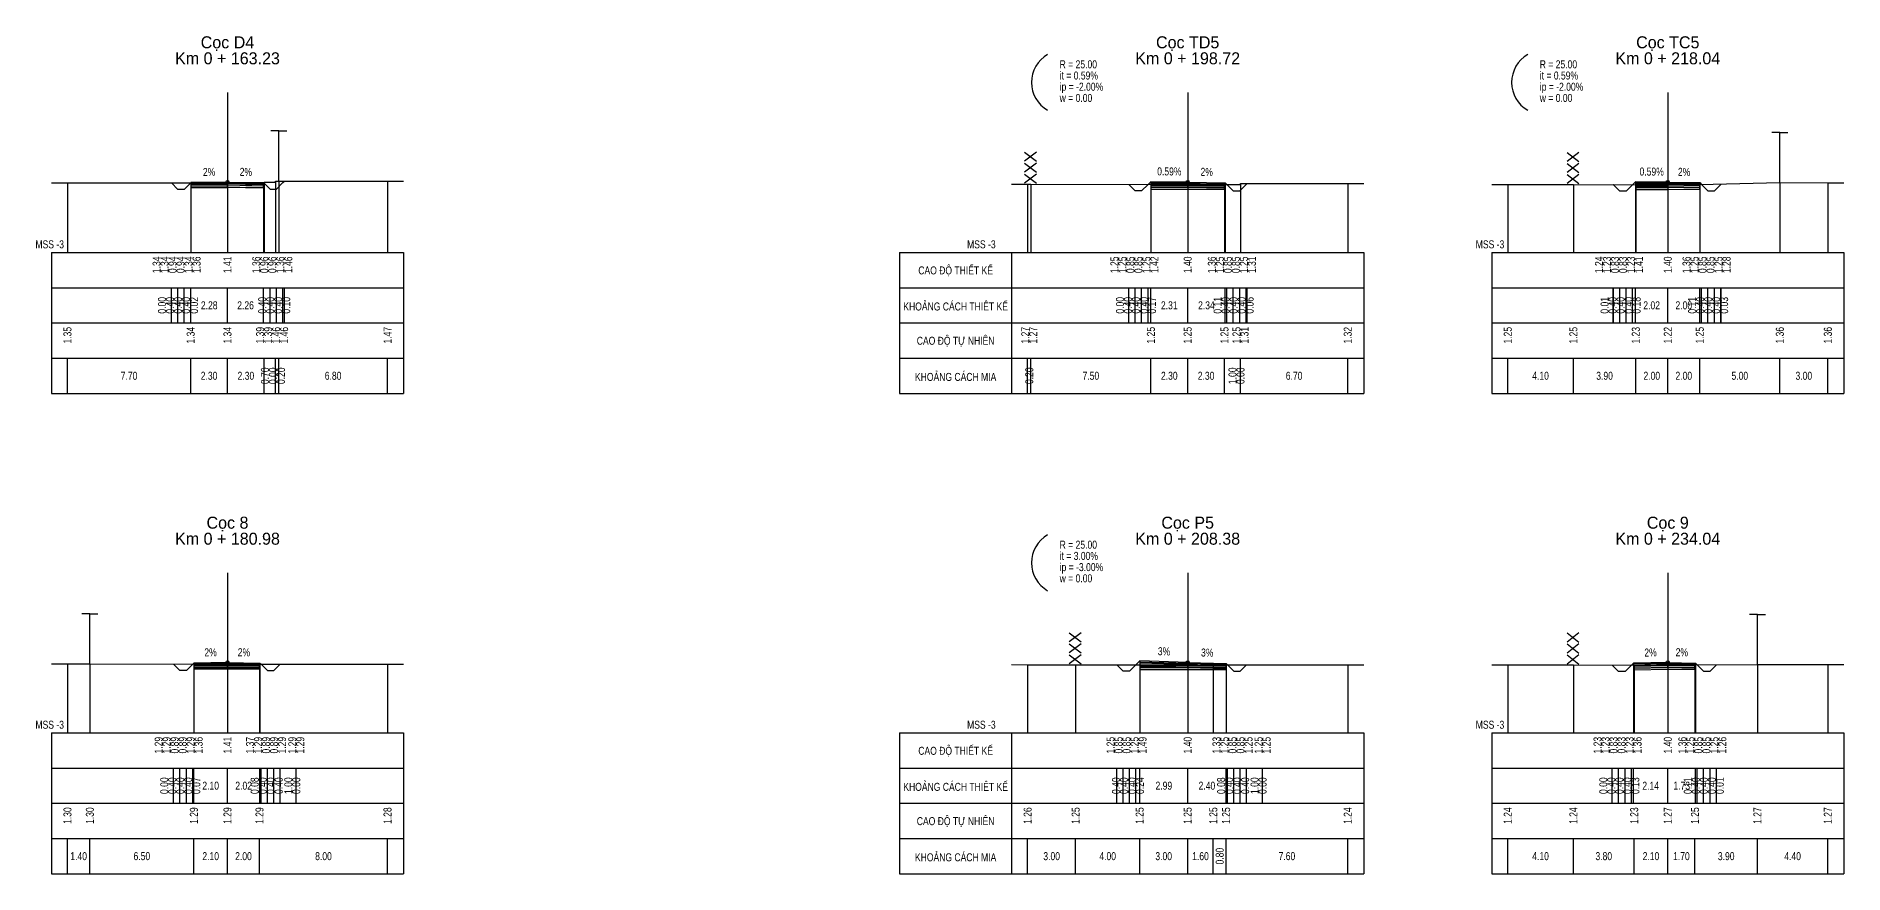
# Model space of a CAD drawing. Header units: inches. Extents: x 527 to 1089, y -181 to 197.
# Drawn here: x 825.6 to 938.6, y -181.4 to -129.1 of the extents above; entities that cross this region are included whole.
import ezdxf
from ezdxf.enums import TextEntityAlignment as Align

# ---------------------------------------------------------------- set-up
doc = ezdxf.new("R2010")
doc.units = ezdxf.units.IN
doc.header["$MEASUREMENT"] = 0
for name, color, linetype in [('Bang TN tu nhien', 3, 'Continuous'), ('Dien sieu cao mo rong TN', 3, 'Continuous'), ('Dien thiet ke TN', 2, 'Continuous'), ('Duong cu', 8, 'Continuous'), ('Duong do thiet ke', 2, 'Continuous'), ('Duong dong trac ngang tu nhien', 9, 'Continuous'), ('KH_VAT', 8, 'Continuous'), ('Khuon duong1', 14, 'Continuous'), ('Mat duong PD 1', 1, 'Continuous'), ('Taluy', 1, 'Continuous'), ('Trac ngang tu nhien', 3, 'Continuous'), ('TracNgang', 7, 'Continuous')]:
    doc.layers.add(name, color=color, linetype=linetype)
doc.styles.add('BangTN', font='viet buddy.shx', dxfattribs={"width": 0.8})

# ---------------------------------------------------------------- blocks, each defined once
blk = doc.blocks.new('CHIEUDUNGVAT12')
at = {"layer": 'KH_VAT', "color": 1}
for q in [(-2.5, 15.63), (2.5, 15.63)]:
    blk.add_line((0, 15.63), q, dxfattribs=at)
at = {"layer": 'KH_VAT', "color": 7}
blk.add_lwpolyline([(0, 0), (0, 15.63)], dxfattribs=at)
blk = doc.blocks.new('ChieuDungVat4.dwg')
at = {"layer": 'KH_VAT', "color": 1}
blk.add_blockref('CHIEUDUNGVAT12', (0, 0), dxfattribs=at)
blk = doc.blocks.new('HANGRAO')
at = {"color": 2, "linetype": 'Continuous'}
for p, q in [((-1.32, 6.67), (1.16, 4.76)), ((1.16, 6.67), (-1.32, 4.76)), ((1.16, 4.38), (-1.32, 2.47)), ((-1.32, 4.38), (1.16, 2.47)), ((-1.32, 2.09), (1.16, 0.18)), ((1.16, 2.09), (-1.32, 0.18))]:
    blk.add_line(p, q, dxfattribs=at)
blk = doc.blocks.new('ChieuDungVat3.dwg')
at = {"layer": 'KH_VAT', "color": 1, "xscale": 1.5, "yscale": 1.5, "zscale": 1.5}
blk.add_blockref('HANGRAO', (0, 0), dxfattribs=at)

msp = doc.modelspace()

# ---------------------------------------------------------------- linework, layer by layer
at = {"layer": 'Bang TN tu nhien', "color": 3}
for p, q in [((837.55, -132.61), (837.55, -142.61)), ((897.55, -132.61), (897.55, -142.61)), ((927.55, -132.61), (927.55, -142.61)), ((826.55, -142.61), (826.55, -151.41)), ((826.55, -142.61), (848.55, -142.61)), ((848.55, -142.61), (848.55, -151.41)), ((879.55, -142.61), (879.55, -151.41)), ((879.55, -142.61), (908.55, -142.61)), ((886.55, -142.61), (886.55, -151.41)), ((908.55, -142.61), (908.55, -151.41)), ((916.55, -142.61), (916.55, -151.41)), ((916.55, -142.61), (938.55, -142.61)), ((938.55, -142.61), (938.55, -151.41)), ((826.55, -144.81), (848.55, -144.81)), ((879.55, -144.81), (908.55, -144.81)), ((916.55, -144.81), (938.55, -144.81)), ((826.55, -147.01), (848.55, -147.01)), ((879.55, -147.01), (908.55, -147.01)), ((916.55, -147.01), (938.55, -147.01)), ((826.55, -149.21), (848.55, -149.21)), ((879.55, -149.21), (908.55, -149.21)), ((916.55, -149.21), (938.55, -149.21)), ((826.55, -151.41), (848.55, -151.41)), ((879.55, -151.41), (908.55, -151.41)), ((916.55, -151.41), (938.55, -151.41)), ((837.55, -162.61), (837.55, -172.61)), ((897.55, -162.61), (897.55, -172.61)), ((927.55, -162.61), (927.55, -172.61)), ((826.55, -172.61), (826.55, -181.41)), ((826.55, -172.61), (848.55, -172.61)), ((848.55, -172.61), (848.55, -181.41)), ((879.55, -172.61), (879.55, -181.41)), ((879.55, -172.61), (908.55, -172.61)), ((886.55, -172.61), (886.55, -181.41)), ((908.55, -172.61), (908.55, -181.41)), ((916.55, -172.61), (916.55, -181.41)), ((916.55, -172.61), (938.55, -172.61)), ((938.55, -172.61), (938.55, -181.41)), ((826.55, -174.81), (848.55, -174.81)), ((879.55, -174.81), (908.55, -174.81)), ((916.55, -174.81), (938.55, -174.81)), ((826.55, -177.01), (848.55, -177.01)), ((879.55, -177.01), (908.55, -177.01)), ((916.55, -177.01), (938.55, -177.01)), ((826.55, -179.21), (848.55, -179.21)), ((879.55, -179.21), (908.55, -179.21)), ((916.55, -179.21), (938.55, -179.21)), ((826.55, -181.41), (848.55, -181.41)), ((879.55, -181.41), (908.55, -181.41)), ((916.55, -181.41), (938.55, -181.41))]:
    msp.add_line(p, q, dxfattribs=at)
at = {"layer": 'Dien sieu cao mo rong TN'}
for centre in [(889.8, -131.99), (919.8, -131.99), (889.8, -161.99)]:
    msp.add_arc(centre, 2.01, 120, 240, dxfattribs=at)
at = {"layer": 'Dien thiet ke TN'}
for p, q in [((835.27, -138.25), (835.27, -142.61)), ((835.27, -138.25), (835.27, -142.61)), ((835.27, -138.25), (835.27, -142.61)), ((835.27, -138.25), (835.27, -142.61)), ((835.27, -138.25), (835.27, -142.61)), ((837.55, -138.21), (837.55, -142.61)), ((837.55, -138.21), (837.55, -142.61)), ((839.81, -138.25), (839.81, -142.61)), ((839.81, -138.25), (839.81, -142.61)), ((839.81, -138.25), (839.81, -142.61)), ((839.81, -138.25), (839.81, -142.61)), ((839.81, -138.25), (839.81, -142.61)), ((895.24, -138.2), (895.24, -142.61)), ((895.24, -138.2), (895.24, -142.61)), ((895.24, -138.2), (895.24, -142.61)), ((895.24, -138.2), (895.24, -142.61)), ((895.24, -138.2), (895.24, -142.61)), ((897.55, -138.21), (897.55, -142.61)), ((897.55, -138.21), (897.55, -142.61)), ((899.89, -138.26), (899.89, -142.61)), ((899.89, -138.26), (899.89, -142.61)), ((899.89, -138.26), (899.89, -142.61)), ((899.89, -138.26), (899.89, -142.61)), ((899.89, -138.26), (899.89, -142.61)), ((925.53, -138.2), (925.53, -142.61)), ((925.53, -138.2), (925.53, -142.61)), ((925.53, -138.2), (925.53, -142.61)), ((925.53, -138.2), (925.53, -142.61)), ((925.53, -138.2), (925.53, -142.61)), ((927.55, -138.21), (927.55, -142.61)), ((927.55, -138.21), (927.55, -142.61)), ((929.55, -138.25), (929.55, -142.61)), ((929.55, -138.25), (929.55, -142.61)), ((929.55, -138.25), (929.55, -142.61)), ((929.55, -138.25), (929.55, -142.61)), ((929.55, -138.25), (929.55, -142.61)), ((835.45, -168.25), (835.45, -172.61)), ((835.45, -168.25), (835.45, -172.61)), ((835.45, -168.25), (835.45, -172.61)), ((835.45, -168.25), (835.45, -172.61)), ((835.45, -168.25), (835.45, -172.61)), ((837.55, -168.21), (837.55, -172.61)), ((837.55, -168.21), (837.55, -172.61)), ((839.57, -168.25), (839.57, -172.61)), ((839.57, -168.25), (839.57, -172.61)), ((839.57, -168.25), (839.57, -172.61)), ((839.57, -168.25), (839.57, -172.61)), ((839.57, -168.25), (839.57, -172.61)), ((894.56, -168.12), (894.56, -172.61)), ((894.56, -168.12), (894.56, -172.61)), ((894.56, -168.12), (894.56, -172.61)), ((894.56, -168.12), (894.56, -172.61)), ((894.56, -168.12), (894.56, -172.61)), ((897.55, -168.21), (897.55, -172.61)), ((897.55, -168.21), (897.55, -172.61)), ((899.95, -168.28), (899.95, -172.61)), ((899.95, -168.28), (899.95, -172.61)), ((899.95, -168.28), (899.95, -172.61)), ((899.95, -168.28), (899.95, -172.61)), ((899.95, -168.28), (899.95, -172.61)), ((925.41, -168.26), (925.41, -172.61)), ((925.41, -168.26), (925.41, -172.61)), ((925.41, -168.26), (925.41, -172.61)), ((925.41, -168.26), (925.41, -172.61)), ((925.41, -168.26), (925.41, -172.61)), ((927.55, -168.21), (927.55, -172.61)), ((927.55, -168.21), (927.55, -172.61)), ((929.28, -168.25), (929.28, -172.61)), ((929.28, -168.25), (929.28, -172.61)), ((929.28, -168.25), (929.28, -172.61)), ((929.28, -168.25), (929.28, -172.61)), ((929.28, -168.25), (929.28, -172.61))]:
    msp.add_line(p, q, dxfattribs=at)
at = {"layer": 'Duong cu'}
for points in [[(835.25, -138.27), (835.25, -138.56), (837.55, -138.56), (839.85, -138.51), (839.85, -138.22)], [(835.25, -138.34), (837.55, -138.34), (839.85, -138.29)], [(835.25, -138.44), (837.55, -138.44), (839.85, -138.39)], [(895.25, -138.36), (895.25, -138.65), (897.55, -138.65), (899.85, -138.65), (899.85, -138.36)], [(895.25, -138.43), (897.55, -138.43), (899.85, -138.43)], [(895.25, -138.53), (897.55, -138.53), (899.85, -138.53)], [(925.55, -138.38), (925.55, -138.67), (927.55, -138.68), (929.55, -138.65), (929.55, -138.36)], [(925.55, -138.45), (927.55, -138.46), (929.55, -138.43)], [(925.55, -138.55), (927.55, -138.56), (929.55, -138.53)], [(835.45, -168.32), (835.45, -168.61), (837.55, -168.61), (839.55, -168.61), (839.55, -168.32)], [(835.45, -168.39), (837.55, -168.39), (839.55, -168.39)], [(835.45, -168.49), (837.55, -168.49), (839.55, -168.49)], [(894.55, -168.36), (894.55, -168.65), (897.55, -168.65), (899.15, -168.65), (899.95, -168.65), (899.95, -168.36)], [(894.55, -168.43), (897.55, -168.43), (899.15, -168.43), (899.95, -168.43)], [(894.55, -168.53), (897.55, -168.53), (899.15, -168.53), (899.95, -168.53)], [(925.45, -168.38), (925.45, -168.67), (927.55, -168.63), (929.25, -168.65), (929.25, -168.36)], [(925.45, -168.45), (927.55, -168.41), (929.25, -168.43)], [(925.45, -168.55), (927.55, -168.51), (929.25, -168.53)]]:
    msp.add_lwpolyline(points, dxfattribs=at)
at = {"layer": 'Duong do thiet ke', "color": 1}
for centre in [(837.55, -138.21), (897.55, -138.21), (927.55, -138.21), (837.55, -168.21), (897.55, -168.21), (927.55, -168.21)]:
    msp.add_circle(centre, 0.1, dxfattribs=at)
at = {"layer": 'Duong dong trac ngang tu nhien', "color": 8}
for p, q in [((827.55, -138.27), (827.55, -142.61)), ((835.25, -138.27), (835.25, -142.61)), ((837.55, -138.27), (837.55, -142.61)), ((839.85, -138.22), (839.85, -142.61)), ((840.55, -138.15), (840.55, -142.61)), ((840.55, -138.22), (840.55, -142.61)), ((840.75, -138.15), (840.75, -142.61)), ((847.55, -138.15), (847.55, -142.61)), ((887.55, -138.34), (887.55, -142.61)), ((887.75, -138.34), (887.75, -142.61)), ((895.25, -138.36), (895.25, -142.61)), ((897.55, -138.36), (897.55, -142.61)), ((899.85, -138.36), (899.85, -142.61)), ((900.85, -138.3), (900.85, -142.61)), ((900.85, -138.36), (900.85, -142.61)), ((907.55, -138.3), (907.55, -142.61)), ((917.55, -138.36), (917.55, -142.61)), ((921.65, -138.36), (921.65, -142.61)), ((925.55, -138.38), (925.55, -142.61)), ((927.55, -138.39), (927.55, -142.61)), ((929.55, -138.36), (929.55, -142.61)), ((934.55, -138.25), (934.55, -142.61)), ((937.55, -138.26), (937.55, -142.61)), ((827.55, -168.31), (827.55, -172.61)), ((828.95, -168.31), (828.95, -172.61)), ((835.45, -168.32), (835.45, -172.61)), ((837.55, -168.32), (837.55, -172.61)), ((839.55, -168.32), (839.55, -172.61)), ((847.55, -168.33), (847.55, -172.61)), ((887.55, -168.36), (887.55, -172.61)), ((890.55, -168.36), (890.55, -172.61)), ((894.55, -168.36), (894.55, -172.61)), ((897.55, -168.36), (897.55, -172.61)), ((899.15, -168.36), (899.15, -172.61)), ((899.95, -168.36), (899.95, -172.61)), ((907.55, -168.37), (907.55, -172.61)), ((917.55, -168.37), (917.55, -172.61)), ((921.65, -168.37), (921.65, -172.61)), ((925.45, -168.38), (925.45, -172.61)), ((927.55, -168.34), (927.55, -172.61)), ((929.25, -168.36), (929.25, -172.61)), ((933.15, -168.34), (933.15, -172.61)), ((937.55, -168.34), (937.55, -172.61))]:
    msp.add_line(p, q, dxfattribs=at)
at = {"layer": 'Khuon duong1', "color": 4}
for points in [[(835.27, -138.25), (835.27, -138.3), (835.27, -138.37), (835.27, -138.57), (837.55, -138.53), (837.55, -138.33), (837.55, -138.26), (837.55, -138.21)], [(837.55, -138.21), (837.55, -138.26), (837.55, -138.33), (837.55, -138.53), (839.81, -138.57), (839.81, -138.37), (839.81, -138.3), (839.81, -138.25)], [(895.24, -138.2), (895.24, -138.25), (895.24, -138.32), (895.24, -138.52), (897.55, -138.53), (897.55, -138.33), (897.55, -138.26), (897.55, -138.21)], [(897.55, -138.21), (897.55, -138.26), (897.55, -138.33), (897.55, -138.53), (899.89, -138.58), (899.89, -138.38), (899.89, -138.31), (899.89, -138.26)], [(925.53, -138.2), (925.53, -138.25), (925.53, -138.32), (925.53, -138.52), (927.55, -138.53), (927.55, -138.33), (927.55, -138.26), (927.55, -138.21)], [(927.55, -138.21), (927.55, -138.26), (927.55, -138.33), (927.55, -138.53), (929.55, -138.57), (929.55, -138.37), (929.55, -138.3), (929.55, -138.25)], [(835.45, -168.25), (835.45, -168.3), (835.45, -168.37), (835.45, -168.57), (837.55, -168.53), (837.55, -168.33), (837.55, -168.26), (837.55, -168.21)], [(837.55, -168.21), (837.55, -168.26), (837.55, -168.33), (837.55, -168.53), (839.57, -168.57), (839.57, -168.37), (839.57, -168.3), (839.57, -168.25)], [(894.56, -168.12), (894.56, -168.17), (894.56, -168.24), (894.56, -168.44), (897.55, -168.53), (897.55, -168.33), (897.55, -168.26), (897.55, -168.21)], [(897.55, -168.21), (897.55, -168.26), (897.55, -168.33), (897.55, -168.53), (899.95, -168.6), (899.95, -168.4), (899.95, -168.33), (899.95, -168.28)], [(925.41, -168.26), (925.41, -168.31), (925.41, -168.38), (925.41, -168.58), (927.55, -168.53), (927.55, -168.33), (927.55, -168.26), (927.55, -168.21)], [(927.55, -168.21), (927.55, -168.26), (927.55, -168.33), (927.55, -168.53), (929.28, -168.57), (929.28, -168.37), (929.28, -168.3), (929.28, -168.25)]]:
    msp.add_lwpolyline(points, dxfattribs=at)
at = {"layer": 'Khuon duong1', "color": 2}
for points in [[(835.27, -138.3), (837.55, -138.26)], [(837.55, -138.26), (839.81, -138.3)], [(895.24, -138.25), (897.55, -138.26)], [(897.55, -138.26), (899.89, -138.31)], [(925.53, -138.25), (927.55, -138.26)], [(927.55, -138.26), (929.55, -138.3)], [(835.45, -168.3), (837.55, -168.26)], [(837.55, -168.26), (839.57, -168.3)], [(894.56, -168.17), (897.55, -168.26)], [(897.55, -168.26), (899.95, -168.33)], [(925.41, -168.31), (927.55, -168.26)], [(927.55, -168.26), (929.28, -168.3)]]:
    msp.add_lwpolyline(points, dxfattribs=at)
at = {"layer": 'Khuon duong1', "color": 3}
for points in [[(835.27, -138.37), (837.55, -138.33)], [(837.55, -138.33), (839.81, -138.37)], [(895.24, -138.32), (897.55, -138.33)], [(897.55, -138.33), (899.89, -138.38)], [(925.53, -138.32), (927.55, -138.33)], [(927.55, -138.33), (929.55, -138.37)], [(894.56, -168.24), (897.55, -168.33)], [(835.45, -168.37), (837.55, -168.33)], [(837.55, -168.33), (839.57, -168.37)], [(897.55, -168.33), (899.95, -168.4)], [(925.41, -168.38), (927.55, -168.33)], [(927.55, -168.33), (929.28, -168.37)]]:
    msp.add_lwpolyline(points, dxfattribs=at)
at = {"layer": 'Mat duong PD 1'}
for points in [[(837.55, -138.21), (835.27, -138.25)], [(837.55, -138.21), (839.81, -138.25)], [(897.55, -138.21), (895.24, -138.2)], [(897.55, -138.21), (899.89, -138.26)], [(927.55, -138.21), (925.53, -138.2)], [(927.55, -138.21), (929.55, -138.25)], [(837.55, -168.21), (835.45, -168.25)], [(837.55, -168.21), (839.57, -168.25)], [(897.55, -168.21), (894.56, -168.12)], [(897.55, -168.21), (899.95, -168.28)], [(927.55, -168.21), (925.41, -168.26)], [(927.55, -168.21), (929.28, -168.25)]]:
    msp.add_lwpolyline(points, dxfattribs=at)
at = {"layer": 'Taluy'}
for points in [[(835.27, -138.25), (835.25, -138.27), (834.85, -138.67), (834.45, -138.67), (834.05, -138.27), (834.05, -138.27)], [(839.81, -138.25), (840.21, -138.65), (840.61, -138.65), (841.01, -138.25), (841.11, -138.15)], [(895.24, -138.2), (895.07, -138.36), (894.67, -138.76), (894.27, -138.76), (893.87, -138.36), (893.87, -138.36)], [(899.89, -138.26), (900, -138.36), (900.4, -138.76), (900.8, -138.76), (901.2, -138.36), (901.26, -138.3)], [(925.53, -138.2), (925.35, -138.38), (924.95, -138.78), (924.55, -138.78), (924.15, -138.38), (924.14, -138.38)], [(929.55, -138.25), (929.66, -138.36), (930.06, -138.76), (930.46, -138.76), (930.86, -138.36), (930.89, -138.33)], [(835.45, -168.25), (835.38, -168.32), (834.98, -168.72), (834.58, -168.72), (834.18, -168.32), (834.17, -168.32)], [(839.57, -168.25), (839.65, -168.32), (840.05, -168.72), (840.45, -168.72), (840.85, -168.32), (841.85, -168.32), (841.85, -168.33)], [(894.56, -168.12), (894.32, -168.36), (893.92, -168.76), (893.52, -168.76), (893.12, -168.36), (893.12, -168.36)], [(899.95, -168.28), (900.03, -168.36), (900.43, -168.76), (900.83, -168.76), (901.23, -168.36), (902.23, -168.36), (902.23, -168.37)], [(925.41, -168.26), (925.28, -168.38), (924.88, -168.78), (924.48, -168.78), (924.08, -168.38), (924.08, -168.38)], [(929.28, -168.25), (929.39, -168.36), (929.79, -168.76), (930.19, -168.76), (930.59, -168.36), (930.6, -168.36)]]:
    msp.add_lwpolyline(points, dxfattribs=at)
at = {"layer": 'Trac ngang tu nhien', "color": 3}
for points in [[(826.55, -138.27), (827.55, -138.27), (835.25, -138.27), (837.55, -138.27), (839.85, -138.22), (840.55, -138.22), (840.55, -138.15), (840.75, -138.15), (847.55, -138.15), (848.55, -138.15)], [(886.55, -138.35), (887.55, -138.34), (887.75, -138.34), (895.25, -138.36), (897.55, -138.36), (899.85, -138.36), (900.85, -138.36), (900.85, -138.3), (907.55, -138.3), (908.55, -138.3)], [(916.55, -138.36), (917.55, -138.36), (921.65, -138.36), (925.55, -138.38), (927.55, -138.39), (929.55, -138.36), (934.55, -138.25), (937.55, -138.26), (938.55, -138.26)], [(826.55, -168.31), (827.55, -168.31), (828.95, -168.31), (835.45, -168.32), (837.55, -168.32), (839.55, -168.32), (847.55, -168.33), (848.55, -168.33)], [(886.55, -168.35), (887.55, -168.36), (890.55, -168.36), (894.55, -168.36), (897.55, -168.36), (899.15, -168.36), (899.95, -168.36), (907.55, -168.37), (908.55, -168.37)], [(916.55, -168.37), (917.55, -168.37), (921.65, -168.37), (925.45, -168.38), (927.55, -168.34), (929.25, -168.36), (933.15, -168.34), (937.55, -168.34), (938.55, -168.34)]]:
    msp.add_lwpolyline(points, dxfattribs=at)
at = {"layer": 'TracNgang', "color": 2}
for p, q in [((834.05, -147.01), (834.05, -144.81)), ((834.05, -147.01), (834.05, -144.81)), ((834.45, -147.01), (834.45, -144.81)), ((834.85, -147.01), (834.85, -144.81)), ((835.25, -147.01), (835.25, -144.81)), ((835.27, -147.01), (835.27, -144.81)), ((837.55, -147.01), (837.55, -144.81)), ((839.81, -147.01), (839.81, -144.81)), ((840.21, -147.01), (840.21, -144.81)), ((840.61, -147.01), (840.61, -144.81)), ((841.01, -147.01), (841.01, -144.81)), ((841.11, -147.01), (841.11, -144.81)), ((893.87, -147.01), (893.87, -144.81)), ((893.87, -147.01), (893.87, -144.81)), ((894.27, -147.01), (894.27, -144.81)), ((894.67, -147.01), (894.67, -144.81)), ((895.07, -147.01), (895.07, -144.81)), ((895.24, -147.01), (895.24, -144.81)), ((897.55, -147.01), (897.55, -144.81)), ((899.89, -147.01), (899.89, -144.81)), ((900, -147.01), (900, -144.81)), ((900.4, -147.01), (900.4, -144.81)), ((900.8, -147.01), (900.8, -144.81)), ((901.2, -147.01), (901.2, -144.81)), ((901.26, -147.01), (901.26, -144.81)), ((924.14, -147.01), (924.14, -144.81)), ((924.15, -147.01), (924.15, -144.81)), ((924.55, -147.01), (924.55, -144.81)), ((924.95, -147.01), (924.95, -144.81)), ((925.35, -147.01), (925.35, -144.81)), ((925.53, -147.01), (925.53, -144.81)), ((927.55, -147.01), (927.55, -144.81)), ((929.55, -147.01), (929.55, -144.81)), ((929.66, -147.01), (929.66, -144.81)), ((930.06, -147.01), (930.06, -144.81)), ((930.46, -147.01), (930.46, -144.81)), ((930.86, -147.01), (930.86, -144.81)), ((930.89, -147.01), (930.89, -144.81)), ((834.17, -177.01), (834.17, -174.81)), ((834.18, -177.01), (834.18, -174.81)), ((834.58, -177.01), (834.58, -174.81)), ((834.98, -177.01), (834.98, -174.81)), ((835.38, -177.01), (835.38, -174.81)), ((835.45, -177.01), (835.45, -174.81)), ((837.55, -177.01), (837.55, -174.81)), ((839.57, -177.01), (839.57, -174.81)), ((839.65, -177.01), (839.65, -174.81)), ((840.05, -177.01), (840.05, -174.81)), ((840.45, -177.01), (840.45, -174.81)), ((840.85, -177.01), (840.85, -174.81)), ((841.85, -177.01), (841.85, -174.81)), ((841.85, -177.01), (841.85, -174.81)), ((893.12, -177.01), (893.12, -174.81)), ((893.52, -177.01), (893.52, -174.81)), ((893.92, -177.01), (893.92, -174.81)), ((894.32, -177.01), (894.32, -174.81)), ((894.56, -177.01), (894.56, -174.81)), ((897.55, -177.01), (897.55, -174.81)), ((899.95, -177.01), (899.95, -174.81)), ((900.03, -177.01), (900.03, -174.81)), ((900.43, -177.01), (900.43, -174.81)), ((900.83, -177.01), (900.83, -174.81)), ((901.23, -177.01), (901.23, -174.81)), ((902.23, -177.01), (902.23, -174.81)), ((902.23, -177.01), (902.23, -174.81)), ((924.08, -177.01), (924.08, -174.81)), ((924.08, -177.01), (924.08, -174.81)), ((924.48, -177.01), (924.48, -174.81)), ((924.88, -177.01), (924.88, -174.81)), ((925.28, -177.01), (925.28, -174.81)), ((925.41, -177.01), (925.41, -174.81)), ((927.55, -177.01), (927.55, -174.81)), ((929.28, -177.01), (929.28, -174.81)), ((929.39, -177.01), (929.39, -174.81)), ((929.79, -177.01), (929.79, -174.81)), ((930.19, -177.01), (930.19, -174.81)), ((930.59, -177.01), (930.59, -174.81)), ((930.6, -177.01), (930.6, -174.81))]:
    msp.add_line(p, q, dxfattribs=at)
at = {"layer": 'TracNgang', "color": 3}
for p, q in [((827.55, -151.41), (827.55, -149.21)), ((835.25, -151.41), (835.25, -149.21)), ((837.55, -151.41), (837.55, -149.21)), ((839.85, -151.41), (839.85, -149.21)), ((840.55, -151.41), (840.55, -149.21)), ((840.55, -151.41), (840.55, -149.21)), ((840.75, -151.41), (840.75, -149.21)), ((847.55, -151.41), (847.55, -149.21)), ((887.55, -151.41), (887.55, -149.21)), ((887.75, -151.41), (887.75, -149.21)), ((895.25, -151.41), (895.25, -149.21)), ((897.55, -151.41), (897.55, -149.21)), ((899.85, -151.41), (899.85, -149.21)), ((900.85, -151.41), (900.85, -149.21)), ((900.85, -151.41), (900.85, -149.21)), ((907.55, -151.41), (907.55, -149.21)), ((917.55, -151.41), (917.55, -149.21)), ((921.65, -151.41), (921.65, -149.21)), ((925.55, -151.41), (925.55, -149.21)), ((927.55, -151.41), (927.55, -149.21)), ((929.55, -151.41), (929.55, -149.21)), ((934.55, -151.41), (934.55, -149.21)), ((937.55, -151.41), (937.55, -149.21)), ((827.55, -181.41), (827.55, -179.21)), ((828.95, -181.41), (828.95, -179.21)), ((835.45, -181.41), (835.45, -179.21)), ((837.55, -181.41), (837.55, -179.21)), ((839.55, -181.41), (839.55, -179.21)), ((847.55, -181.41), (847.55, -179.21)), ((887.55, -181.41), (887.55, -179.21)), ((890.55, -181.41), (890.55, -179.21)), ((894.55, -181.41), (894.55, -179.21)), ((897.55, -181.41), (897.55, -179.21)), ((899.15, -181.41), (899.15, -179.21)), ((899.95, -181.41), (899.95, -179.21)), ((907.55, -181.41), (907.55, -179.21)), ((917.55, -181.41), (917.55, -179.21)), ((921.65, -181.41), (921.65, -179.21)), ((925.45, -181.41), (925.45, -179.21)), ((927.55, -181.41), (927.55, -179.21)), ((929.25, -181.41), (929.25, -179.21)), ((933.15, -181.41), (933.15, -179.21)), ((937.55, -181.41), (937.55, -179.21))]:
    msp.add_line(p, q, dxfattribs=at)

# ---------------------------------------------------------------- block references
at = {"color": 3, "xscale": 0.1999999999999993, "yscale": 0.1999999999999886, "zscale": 0.2}
for name, p in [('ChieuDungVat4.dwg', (840.75, -138.15)), ('ChieuDungVat4.dwg', (934.55, -138.25)), ('ChieuDungVat3.dwg', (887.75, -138.34)), ('ChieuDungVat3.dwg', (921.65, -138.36)), ('ChieuDungVat4.dwg', (828.95, -168.31)), ('ChieuDungVat4.dwg', (933.15, -168.34)), ('ChieuDungVat3.dwg', (890.55, -168.36)), ('ChieuDungVat3.dwg', (921.65, -168.37))]:
    msp.add_blockref(name, p, dxfattribs=at)

# ---------------------------------------------------------------- texts
at = {"layer": 'Bang TN tu nhien', "color": 3, "style": 'BangTN', "width": 0.8}
for s, p in [('CAO ĐỘ THIẾT KẾ', (883.05, -143.71)), ('KHOẢNG CÁCH THIÊT KẾ', (883.05, -145.91)), ('CAO ĐỘ TỰ NHIÊN', (883.05, -148.11)), ('KHOẢNG CÁCH MIA', (883.05, -150.31)), ('CAO ĐỘ THIẾT KẾ', (883.05, -173.71)), ('KHOẢNG CÁCH THIÊT KẾ', (883.05, -175.91)), ('CAO ĐỘ TỰ NHIÊN', (883.05, -178.11)), ('KHOẢNG CÁCH MIA', (883.05, -180.31))]:
    msp.add_text(s, height=0.5, dxfattribs=at).set_placement(p, align=Align.MIDDLE)
at = {"layer": 'Dien sieu cao mo rong TN', "style": 'BangTN', "width": 0.8}
for s, p in [('R = 25.00', (889.55, -130.61)), ('R = 25.00', (919.55, -130.61)), ('it = 0.59%', (889.55, -131.31)), ('ip = -2.00%', (889.55, -132.01)), ('it = 0.59%', (919.55, -131.31)), ('ip = -2.00%', (919.55, -132.01)), ('w = 0.00', (889.55, -132.71)), ('w = 0.00', (919.55, -132.71)), ('R = 25.00', (889.55, -160.61)), ('it = 3.00%', (889.55, -161.31)), ('ip = -3.00%', (889.55, -162.01)), ('w = 0.00', (889.55, -162.71))]:
    msp.add_text(s, height=0.5, dxfattribs=at).set_placement(p, align=Align.TOP_LEFT)
at = {"layer": 'Dien thiet ke TN', "color": 2, "style": 'BangTN', "width": 0.8}
for s, rotation, p in [('2%', 1.1458, (836.41, -137.98)), ('2%', 358.8542, (838.69, -137.98)), ('0.59%', 359.6631, (896.4, -137.95)), ('2%', 358.8542, (898.73, -137.98)), ('0.59%', 359.6631, (926.54, -137.96)), ('2%', 358.8542, (928.56, -137.98)), ('2%', 1.1458, (836.5, -167.98)), ('2%', 358.8542, (838.57, -167.98)), ('3%', 358.2816, (896.06, -167.92)), ('3%', 358.2816, (898.76, -168)), ('2%', 1.1458, (926.48, -167.99)), ('2%', 358.8542, (928.42, -167.98))]:
    msp.add_text(s, height=0.5, rotation=rotation, dxfattribs=at).set_placement(p, align=Align.BOTTOM_CENTER)
at = {"layer": 'Trac ngang tu nhien', "color": 3, "style": 'BangTN'}
for s, p in [('Cọc D4', (837.55, -129.86)), ('Cọc TD5', (897.55, -129.86)), ('Cọc TC5', (927.55, -129.86)), ('Km 0 + 163.23', (837.55, -130.86)), ('Km 0 + 198.72', (897.55, -130.86)), ('Km 0 + 218.04', (927.55, -130.86)), ('Cọc 8', (837.55, -159.86)), ('Cọc P5', (897.55, -159.86)), ('Cọc 9', (927.55, -159.86)), ('Km 0 + 180.98', (837.55, -160.86)), ('Km 0 + 208.38', (897.55, -160.86)), ('Km 0 + 234.04', (927.55, -160.86))]:
    msp.add_text(s, height=0.75, dxfattribs=at).set_placement(p, align=Align.CENTER)
at = {"layer": 'Trac ngang tu nhien', "color": 3, "char_height": 0.5, "style": 'BangTN'}
for insert, attachment_point in [((825.55, -142.36), 7), ((885.55, -142.36), 9), ((915.55, -142.36), 7), ((825.55, -172.36), 7), ((885.55, -172.36), 9), ((915.55, -172.36), 7)]:
    msp.add_mtext('MSS -3', dxfattribs=dict(at, insert=insert, attachment_point=attachment_point))
at = {"layer": 'TracNgang', "color": 2, "style": 'BangTN', "width": 0.8}
for s, p in [('1.34', (833.12, -142.86)), ('1.34', (833.62, -142.86)), ('0.94', (834.12, -142.86)), ('0.94', (834.62, -142.86)), ('1.34', (835.12, -142.86)), ('1.36', (835.62, -142.86)), ('1.41', (837.55, -142.86)), ('1.36', (839.35, -142.86)), ('0.96', (839.85, -142.86)), ('0.96', (840.35, -142.86)), ('1.36', (840.85, -142.86)), ('1.46', (841.35, -142.86)), ('1.25', (892.97, -142.86)), ('1.25', (893.47, -142.86)), ('0.85', (893.97, -142.86)), ('0.85', (894.47, -142.86)), ('1.25', (894.97, -142.86)), ('1.42', (895.47, -142.86)), ('1.40', (897.55, -142.86)), ('1.36', (899.06, -142.86)), ('1.25', (899.56, -142.86)), ('0.85', (900.06, -142.86)), ('0.85', (900.56, -142.86)), ('1.25', (901.06, -142.86)), ('1.31', (901.56, -142.86)), ('1.24', (923.25, -142.86)), ('1.23', (923.75, -142.86)), ('0.83', (924.25, -142.86)), ('0.83', (924.75, -142.86)), ('1.23', (925.25, -142.86)), ('1.41', (925.75, -142.86)), ('1.40', (927.55, -142.86)), ('1.36', (928.72, -142.86)), ('1.25', (929.22, -142.86)), ('0.85', (929.72, -142.86)), ('0.85', (930.22, -142.86)), ('1.25', (930.72, -142.86)), ('1.28', (931.22, -142.86)), ('1.29', (833.25, -172.86)), ('1.29', (833.75, -172.86)), ('0.89', (834.25, -172.86)), ('0.89', (834.75, -172.86)), ('1.29', (835.25, -172.86)), ('1.36', (835.75, -172.86)), ('1.41', (837.55, -172.86)), ('1.37', (838.96, -172.86)), ('1.29', (839.46, -172.86)), ('0.89', (839.96, -172.86)), ('0.89', (840.46, -172.86)), ('1.29', (840.96, -172.86)), ('1.29', (841.6, -172.86)), ('1.29', (842.1, -172.86)), ('1.25', (892.73, -172.86)), ('0.85', (893.23, -172.86)), ('0.85', (893.73, -172.86)), ('1.25', (894.23, -172.86)), ('1.49', (894.73, -172.86)), ('1.40', (897.55, -172.86)), ('1.33', (899.35, -172.86)), ('1.25', (899.85, -172.86)), ('0.85', (900.35, -172.86)), ('0.85', (900.85, -172.86)), ('1.25', (901.35, -172.86)), ('1.25', (901.98, -172.86)), ('1.25', (902.48, -172.86)), ('1.23', (923.16, -172.86)), ('1.23', (923.66, -172.86)), ('0.83', (924.16, -172.86)), ('0.83', (924.66, -172.86)), ('1.23', (925.16, -172.86)), ('1.36', (925.66, -172.86)), ('1.40', (927.55, -172.86)), ('1.36', (928.46, -172.86)), ('1.25', (928.96, -172.86)), ('0.85', (929.46, -172.86)), ('0.85', (929.96, -172.86)), ('1.25', (930.46, -172.86)), ('1.26', (930.96, -172.86))]:
    msp.add_text(s, height=0.5, rotation=90, dxfattribs=at).set_placement(p, align=Align.MIDDLE_RIGHT)
for s, p in [('0.00', (833.46, -145.91)), ('0.40', (833.96, -145.91)), ('0.40', (834.46, -145.91)), ('0.40', (834.96, -145.91)), ('0.02', (835.46, -145.91)), ('0.40', (839.72, -145.91)), ('0.40', (840.22, -145.91)), ('0.40', (840.72, -145.91)), ('0.10', (841.22, -145.91)), ('0.00', (893.32, -145.91)), ('0.40', (893.82, -145.91)), ('0.40', (894.32, -145.91)), ('0.40', (894.82, -145.91)), ('0.17', (895.32, -145.91)), ('0.11', (899.42, -145.91)), ('0.40', (899.92, -145.91)), ('0.40', (900.42, -145.91)), ('0.40', (900.92, -145.91)), ('0.06', (901.42, -145.91)), ('0.01', (923.6, -145.91)), ('0.40', (924.1, -145.91)), ('0.40', (924.6, -145.91)), ('0.40', (925.1, -145.91)), ('0.18', (925.6, -145.91)), ('0.11', (929.07, -145.91)), ('0.40', (929.57, -145.91)), ('0.40', (930.07, -145.91)), ('0.40', (930.57, -145.91)), ('0.03', (931.07, -145.91)), ('0.00', (833.6, -175.91)), ('0.40', (834.1, -175.91)), ('0.40', (834.6, -175.91)), ('0.40', (835.1, -175.91)), ('0.07', (835.6, -175.91)), ('0.08', (839.25, -175.91)), ('0.40', (839.75, -175.91)), ('0.40', (840.25, -175.91)), ('0.40', (840.75, -175.91)), ('1.00', (841.35, -175.91)), ('0.00', (841.85, -175.91)), ('0.40', (893.07, -175.91)), ('0.40', (893.57, -175.91)), ('0.40', (894.07, -175.91)), ('0.24', (894.57, -175.91)), ('0.08', (899.64, -175.91)), ('0.40', (900.14, -175.91)), ('0.40', (900.64, -175.91)), ('0.40', (901.14, -175.91)), ('1.00', (901.73, -175.91)), ('0.00', (902.23, -175.91)), ('0.00', (923.52, -175.91)), ('0.40', (924.02, -175.91)), ('0.40', (924.52, -175.91)), ('0.40', (925.02, -175.91)), ('0.13', (925.52, -175.91)), ('0.11', (928.8, -175.91)), ('0.40', (929.3, -175.91)), ('0.40', (929.8, -175.91)), ('0.40', (930.3, -175.91)), ('0.01', (930.8, -175.91))]:
    msp.add_text(s, height=0.5, rotation=90, dxfattribs=at).set_placement(p, align=Align.MIDDLE)
for s, p in [('2.28', (836.41, -145.91)), ('2.26', (838.68, -145.91)), ('2.31', (896.4, -145.91)), ('2.34', (898.72, -145.91)), ('2.02', (926.54, -145.91)), ('2.00', (928.55, -145.91)), ('2.10', (836.5, -175.91)), ('2.02', (838.56, -175.91)), ('2.99', (896.06, -175.91)), ('2.40', (898.75, -175.91)), ('2.14', (926.48, -175.91)), ('1.73', (928.42, -175.91))]:
    msp.add_text(s, height=0.5, dxfattribs=at).set_placement(p, align=Align.MIDDLE)
at = {"layer": 'TracNgang', "color": 3, "style": 'BangTN', "width": 0.8}
for s, p in [('1.35', (827.55, -147.26)), ('1.34', (835.25, -147.26)), ('1.34', (837.55, -147.26)), ('1.39', (839.59, -147.26)), ('1.39', (840.09, -147.26)), ('1.46', (840.59, -147.26)), ('1.46', (841.09, -147.26)), ('1.47', (847.55, -147.26)), ('1.27', (887.4, -147.26)), ('1.27', (887.9, -147.26)), ('1.25', (895.25, -147.26)), ('1.25', (897.55, -147.26)), ('1.25', (899.85, -147.26)), ('1.25', (900.6, -147.26)), ('1.31', (901.1, -147.26)), ('1.32', (907.55, -147.26)), ('1.25', (917.55, -147.26)), ('1.25', (921.65, -147.26)), ('1.23', (925.55, -147.26)), ('1.22', (927.55, -147.26)), ('1.25', (929.55, -147.26)), ('1.36', (934.55, -147.26)), ('1.36', (937.55, -147.26)), ('1.30', (827.55, -177.26)), ('1.30', (828.95, -177.26)), ('1.29', (835.45, -177.26)), ('1.29', (837.55, -177.26)), ('1.29', (839.55, -177.26)), ('1.28', (847.55, -177.26)), ('1.26', (887.55, -177.26)), ('1.25', (890.55, -177.26)), ('1.25', (894.55, -177.26)), ('1.25', (897.55, -177.26)), ('1.25', (899.15, -177.26)), ('1.25', (899.95, -177.26)), ('1.24', (907.55, -177.26)), ('1.24', (917.55, -177.26)), ('1.24', (921.65, -177.26)), ('1.23', (925.45, -177.26)), ('1.27', (927.55, -177.26)), ('1.25', (929.25, -177.26)), ('1.27', (933.15, -177.26)), ('1.27', (937.55, -177.26))]:
    msp.add_text(s, height=0.5, rotation=90, dxfattribs=at).set_placement(p, align=Align.MIDDLE_RIGHT)
for s, p in [('7.70', (831.4, -150.31)), ('2.30', (836.4, -150.31)), ('2.30', (838.7, -150.31)), ('6.80', (844.15, -150.31)), ('7.50', (891.5, -150.31)), ('2.30', (896.4, -150.31)), ('2.30', (898.7, -150.31)), ('6.70', (904.2, -150.31)), ('4.10', (919.6, -150.31)), ('3.90', (923.6, -150.31)), ('2.00', (926.55, -150.31)), ('2.00', (928.55, -150.31)), ('5.00', (932.05, -150.31)), ('3.00', (936.05, -150.31)), ('1.40', (828.25, -180.31)), ('6.50', (832.2, -180.31)), ('2.10', (836.5, -180.31)), ('2.00', (838.55, -180.31)), ('8.00', (843.55, -180.31)), ('3.00', (889.05, -180.31)), ('4.00', (892.55, -180.31)), ('3.00', (896.05, -180.31)), ('1.60', (898.35, -180.31)), ('7.60', (903.75, -180.31)), ('4.10', (919.6, -180.31)), ('3.80', (923.55, -180.31)), ('2.10', (926.5, -180.31)), ('1.70', (928.4, -180.31)), ('3.90', (931.2, -180.31)), ('4.40', (935.35, -180.31))]:
    msp.add_text(s, height=0.5, dxfattribs=at).set_placement(p, align=Align.MIDDLE)
for s, p in [('0.70', (839.89, -150.31)), ('0.00', (840.39, -150.31)), ('0.20', (840.89, -150.31)), ('0.20', (887.65, -150.31)), ('1.00', (900.35, -150.31)), ('0.00', (900.85, -150.31)), ('0.80', (899.55, -180.31))]:
    msp.add_text(s, height=0.5, rotation=90, dxfattribs=at).set_placement(p, align=Align.MIDDLE)

doc.saveas('drawing.dxf')
